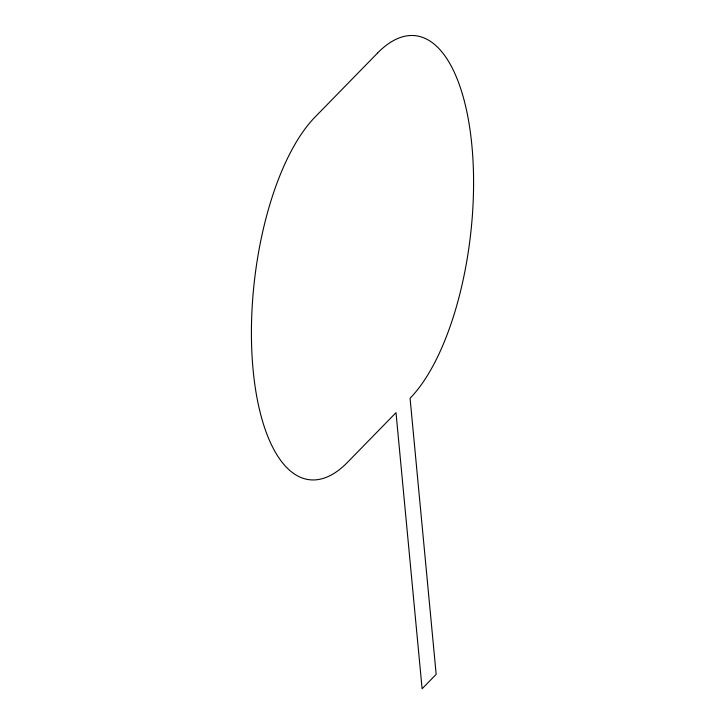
<?xml version="1.0" encoding="UTF-8"?>
<svg xmlns="http://www.w3.org/2000/svg" width="725" height="725" viewBox="0 0 725 725"><rect width="100%" height="100%" fill="white"/><g stroke="black" fill="none" stroke-linecap="round" stroke-linejoin="round"><path stroke-width="1.09" d="M377.444 53.152L314.931 117.187A191.237 77.339 -83.5 0 0 253.097 369.777A191.237 77.339 -83.5 0 0 347.556 462.287L396.004 412.661L422.104 688.75L436.169 674.341L410.069 398.261A191.237 77.339 -83.5 0 0 471.903 145.662A191.237 77.339 -83.5 0 0 377.444 53.152"/></g></svg>
